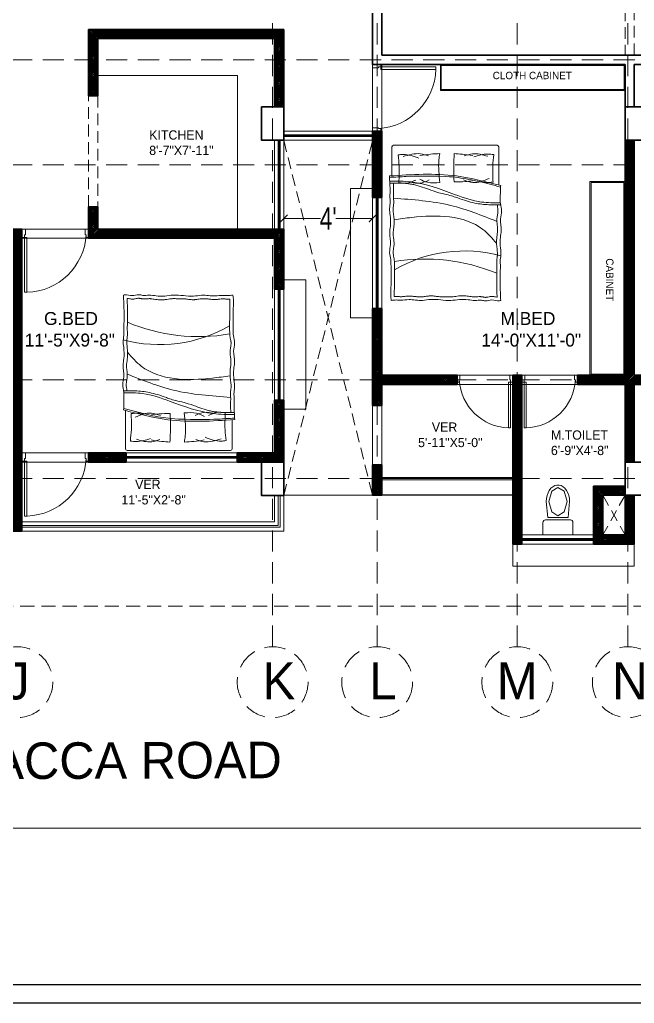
# Model space of a CAD drawing. Header units: inches. Extents: x 23587 to 406221, y -226199 to -75910.
# Drawn here: x 388598 to 388930, y -212304 to -211772 of the extents above; entities that cross this region are included whole.
import ezdxf

# ---------------------------------------------------------------- set-up
doc = ezdxf.new("R2010")
doc.units = ezdxf.units.IN
doc.header["$LTSCALE"] = 25.4
doc.header["$MEASUREMENT"] = 0
doc.header["$PDMODE"] = 34
doc.linetypes.add('DASHED', pattern=[0.75, 0.5, -0.25])
for name, color, linetype, lineweight in [('COLOUM', 1, 'Continuous', 40), ('FIXTURE', 8, 'Continuous', 13), ('Fresh air fan', 250, 'Continuous', 0), ('FUR', 24, 'Continuous', 13), ('sill', 252, 'Continuous', 13), ('Text.', 7, 'Continuous', 13), ('wall', 7, 'Continuous', 30)]:
    doc.layers.add(name, color=color, linetype=linetype, lineweight=lineweight)
doc.layers.add('DOOR', color=42, linetype='Continuous')
doc.styles.add('2', font='ARIALN.TTF')
doc.styles.add('style3', font='TCCM____.TTF')
doc.styles.add('Swis 721 LrCn BT', font='swisscl.ttf')
doc.dimstyles.new('WORKING DIM_01', dxfattribs={"dimtxt": 7, "dimasz": 4, "dimexe": 0.03, "dimexo": 0.0125, "dimgap": 0.0125, "dimtad": 0, "dimdec": 0, "dimzin": 0, "dimdsep": 46, "dimlunit": 4, "dimtxsty": 'Swis 721 LrCn BT', "dimblk": 'ARCHTICK', "dimcen": 0.135, "dimdle": 0.03, "dimclrd": 256, "dimclre": 256, "dimclrt": 256, "dimadec": 0, "dimazin": 0, "dimtfac": 1, "dimtdec": 0, "dimtofl": 0, "dimtmove": 2, "dimatfit": 3, "dimldrblk": 'ARCHTICK', "dimfxl": 0, "dimtolj": 1, "dimtzin": 0, "dimlwd": -1, "dimlwe": -1, "dimarcsym": 0})
pattern_1 = [(45, (387455.4772, -204766.60535), (-0.44194174, 0.44194174), [])]

# ---------------------------------------------------------------- blocks, each defined once
blk = doc.blocks.new('COM')
at = {"layer": 'FIXTURE', "linetype": 'Continuous'}
for p, q in [((-9.65, 29.96), (8.35, 29.96)), ((-9.65, 22.46), (-9.65, 29.96)), ((8.35, 29.96), (8.35, 22.46)), ((6.85, 20.96), (-8.15, 20.96)), ((-7.65, 9.96), (-6.81, 19.46)), ((5.52, 19.46), (-6.81, 19.46)), ((-0.65, 18.46), (-4.37, 16.17)), ((3.08, 16.17), (-0.65, 18.46)), ((6.35, 9.96), (5.52, 19.46)), ((-4.37, 16.17), (-6.15, 9.96)), ((4.85, 9.96), (3.08, 16.17)), ((-7.65, 9.96), (-7.53, 8.12)), ((-7.53, 8.12), (-7.17, 6.34)), ((-7.17, 6.34), (-6.6, 4.69)), ((-6.15, 9.96), (-4.37, 3.75)), ((3.08, 3.75), (4.85, 9.96)), ((5.31, 4.69), (5.88, 6.34)), ((5.88, 6.34), (6.23, 8.12)), ((6.23, 8.12), (6.35, 9.96)), ((-6.6, 4.69), (-5.82, 3.22)), ((-5.82, 3.22), (-4.86, 1.98)), ((-4.86, 1.98), (-3.77, 1.01)), ((-4.37, 3.75), (-0.65, 1.46)), ((-3.77, 1.01), (-2.56, 0.34)), ((-2.56, 0.34), (-1.29, 0)), ((-1.29, 0), (0, 0)), ((-0.65, 1.46), (3.08, 3.75)), ((0, 0), (1.27, 0.34)), ((1.27, 0.34), (2.47, 1.01)), ((2.47, 1.01), (3.57, 1.98)), ((3.57, 1.98), (4.53, 3.22)), ((4.53, 3.22), (5.31, 4.69))]:
    blk.add_line(p, q, dxfattribs=at)
for centre, start, end in [((-8.15, 22.46), 180, 270), ((6.85, 22.46), 270, 0)]:
    blk.add_arc(centre, 1.5, start, end, dxfattribs=at)
blk = doc.blocks.new('VNBVN')
at = {"layer": 'DOOR', "color": 8, "lineweight": 5}
for points in [[(24894.12, -74768.93), (24892.62, -74768.93), (24892.62, -74801.93), (24894.12, -74801.93)], [(24855.62, -74801.93), (24855.62, -74806.93), (24857.62, -74806.93), (24857.62, -74803.43), (24857.12, -74803.43), (24857.12, -74801.93)], [(24895.62, -74801.93), (24895.62, -74806.93), (24893.62, -74806.93), (24893.62, -74803.43), (24894.12, -74803.43), (24894.12, -74801.93)]]:
    blk.add_lwpolyline(points, close=True, dxfattribs=at)
blk.add_arc((24893.65, -74805.51), 36.59, 91.61664, 176.74645, dxfattribs=at)
blk = doc.blocks.new('FGHFDHF')
at = {"layer": 'FUR', "color": 253, "lineweight": 5}
for p, q in [((955.15, -4492.06), (955.15, -4476.39)), ((956.1, -4475.44), (989.1, -4475.44)), ((987.2, -4475.44), (1011.99, -4475.44)), ((1012.94, -4476.39), (1012.94, -4497.01))]:
    blk.add_line(p, q, dxfattribs=at)
for centre, radius, start, end in [((956.1, -4476.39), 0.95, 90, 180), ((1011.99, -4476.39), 0.95, 0, 90), ((973.25, -4636.83), 99.85, 67.2872, 99.6496), ((994.26, -4607.39), 74.77, 74.6283, 120.2537)]:
    blk.add_arc(centre, radius, start, end, dxfattribs=at)
for points in [[(958.53, -4480.71), (961.17, -4480.43), (969.81, -4482.53)], [(958.53, -4480.71), (959.07, -4486.67), (958.95, -4495.71)], [(961.2, -4481.62), (970.54, -4480.09), (974.91, -4481.26)], [(970.3, -4481.05), (975.97, -4480.29), (981.07, -4479.96)], [(981.07, -4479.96), (980.59, -4483.29), (981.15, -4495.69)], [(988.86, -4479.96), (988.56, -4488.07), (988.78, -4495.33)], [(998.92, -4481.05), (993.25, -4480.29), (988.86, -4479.96)], [(1006.96, -4481.41), (998.68, -4480.09), (994.31, -4481.26)], [(1010.26, -4480.5), (1006.99, -4480.22), (999.41, -4481.79)], [(1010.26, -4480.5), (1009.72, -4486.67), (1009.84, -4495.35)], [(953.85, -4492.06), (990.03, -4492.03), (1013.99, -4497.29)], [(953.85, -4492.06), (954.05, -4496.42), (954.2, -4500.53), (954.12, -4503.97), (954.27, -4506.04), (953.9, -4509.69), (954.2, -4513.28), (954.35, -4519.34), (953.96, -4522.76), (954.42, -4529.17), (953.91, -4533.48), (954.51, -4537.37), (954.68, -4540.71), (954.64, -4552.34), (954.53, -4556.51), (954.79, -4559.39)], [(953.97, -4494.8), (965.52, -4495.31), (989.03, -4502.05), (1003.61, -4506.17), (1013.8, -4506.55)], [(958.95, -4495.71), (963.65, -4495.92), (968.1, -4494.25)], [(965.42, -4495.48), (970.32, -4495.97), (975.3, -4494.23)], [(970.21, -4493.84), (974.47, -4495.51), (981.15, -4495.69)], [(998.82, -4494.7), (994.74, -4495.15), (988.78, -4495.33)], [(1007.7, -4493.36), (998.9, -4495.61), (993.92, -4494.23)], [(1009.84, -4495.35), (1005.57, -4495.56), (1000.34, -4494.66)], [(1013.96, -4559.4), (1013.82, -4555.04), (1013.72, -4543.93), (1013.83, -4540.48), (1013.71, -4538.41), (1014.12, -4534.77), (1013.87, -4531.17), (1013.79, -4525.11), (1014.22, -4521.7), (1013.85, -4515.29), (1014.4, -4510.98), (1013.85, -4507.09), (1013.72, -4503.75), (1013.82, -4499.11), (1013.84, -4498.08), (1013.99, -4497.29)], [(956.04, -4504.12), (986.93, -4508.02), (1011.93, -4516.66)], [(956.33, -4515.81), (965.94, -4514.49), (1004.34, -4520.97), (1011.76, -4528.47)], [(1013.96, -4559.4), (1013.3, -4559.58), (1009.2, -4559.13), (1005.75, -4559.63), (1003.6, -4559.28), (1000.03, -4559.39), (996.36, -4558.98), (991.63, -4558.86), (986.96, -4559.41), (976.16, -4558.83), (971.74, -4559.33), (967.98, -4559.2), (964.41, -4558.94), (960.05, -4559.27), (957.67, -4559.14), (954.79, -4559.39)]]:
    blk.add_spline(points, degree=3, dxfattribs=at)
for points, knots in [([(953.87, -4492.86), (956.91, -4492.68), (959.92, -4492.49), (968.91, -4492.07), (974.87, -4491.96), (987.19, -4492.51), (989.11, -4492.71), (992.94, -4493.22), (994.85, -4493.54), (1000.58, -4494.65), (1004.38, -4495.58), (1010.05, -4497.06), (1011.91, -4497.56), (1013.78, -4498.07)], [0, 0, 0, 0, 9.44479, 9.44479, 28.334371, 28.334371, 34.525324, 34.525324, 40.716276, 40.716276, 53.09818, 53.09818, 59.167455, 59.167455, 59.167455, 59.167455]), ([(954.02, -4495.95), (954.66, -4495.94), (955.22, -4495.93), (956.92, -4495.91), (958.04, -4495.91), (960.65, -4495.96), (962.12, -4496.04), (964.34, -4496.28), (965.11, -4496.39), (966.63, -4496.67), (967.39, -4496.84), (969.67, -4497.43), (971.19, -4497.91), (975.62, -4499.52), (978.55, -4500.82), (987.59, -4502.73), (989.16, -4503.37), (992.33, -4504.56), (993.94, -4505.11), (996.99, -4506.02), (998.44, -4506.39), (1001.18, -4506.96), (1002.47, -4507.18), (1005.06, -4507.48), (1006.36, -4507.57), (1009.75, -4507.71), (1011.84, -4507.7), (1014.17, -4507.64)], [0, 0, 0, 0, 1.782034, 1.782034, 5.346101, 5.346101, 10.196119, 10.196119, 12.82454, 12.82454, 15.45296, 15.45296, 20.709801, 20.709801, 30.775139, 30.775139, 35.955445, 35.955445, 41.13575, 41.13575, 45.691005, 45.691005, 49.650261, 49.650261, 53.609516, 53.609516, 60.078988, 60.078988, 60.078988, 60.078988]), ([(955.96, -4495.92), (955.98, -4496.87), (955.99, -4497.06), (956.03, -4497.74), (956.06, -4498.24), (956.09, -4499.23), (956.1, -4499.71), (956.1, -4500.5), (956.09, -4500.81), (956.07, -4501.4), (956.05, -4501.69), (956.01, -4502.52), (955.99, -4503.04), (956.01, -4503.73), (956.02, -4503.93), (956.06, -4504.37), (956.08, -4504.6), (956.13, -4505.14), (956.16, -4505.44), (956.17, -4505.96), (956.17, -4506.16), (956.16, -4506.55), (956.15, -4506.74), (956.1, -4507.3), (956.06, -4507.64), (955.97, -4508.33), (955.92, -4508.65), (955.85, -4509.17), (955.83, -4509.37), (955.8, -4509.71), (955.79, -4509.86), (955.79, -4510.33), (955.81, -4510.68), (955.87, -4511.46), (955.93, -4511.9), (956.05, -4512.84), (956.12, -4513.34), (956.23, -4514.35), (956.27, -4514.86), (956.37, -4516.4), (956.39, -4517.43), (956.31, -4518.85), (956.28, -4519.22), (956.19, -4519.96), (956.15, -4520.31), (956.04, -4521.04), (955.99, -4521.41), (955.91, -4522.04), (955.89, -4522.3), (955.86, -4522.75), (955.86, -4522.94), (955.86, -4523.35), (955.87, -4523.55), (955.91, -4524.19), (955.96, -4524.64), (956.12, -4525.86), (956.23, -4526.66), (956.32, -4527.88), (956.33, -4528.26), (956.33, -4528.85), (956.33, -4529.06), (956.29, -4529.7), (956.24, -4530.11), (956.08, -4531.22), (955.95, -4531.87), (955.84, -4532.7), (955.82, -4532.94), (955.81, -4533.34), (955.81, -4533.5), (955.83, -4533.84), (955.84, -4534.02), (955.92, -4534.58), (955.99, -4534.99), (956.17, -4535.87), (956.27, -4536.35), (956.39, -4537.08), (956.42, -4537.31), (956.47, -4537.76), (956.49, -4537.99), (956.54, -4538.65), (956.55, -4539.08), (956.57, -4539.89), (956.58, -4540.27), (956.58, -4541.38), (956.59, -4542.12), (956.59, -4543.62), (956.58, -4544.38), (956.54, -4552.56), (956.52, -4552.97), (956.48, -4553.77), (956.46, -4554.16), (956.42, -4554.97), (956.41, -4555.38), (956.41, -4556.17), (956.43, -4556.56), (956.46, -4557.06), (956.47, -4557.17), (956.47, -4557.28)], [4.978875, 4.978875, 4.978875, 4.978875, 5.579958, 5.579958, 7.128971, 7.128971, 8.556084, 8.556084, 9.447278, 9.447278, 10.338472, 10.338472, 12.12086, 12.12086, 12.894639, 12.894639, 13.668418, 13.668418, 14.503571, 14.503571, 15.001558, 15.001558, 15.499545, 15.499545, 16.495519, 16.495519, 17.564655, 17.564655, 18.292536, 18.292536, 18.900849, 18.900849, 20.192298, 20.192298, 21.675724, 21.675724, 23.192838, 23.192838, 24.709952, 24.709952, 27.744179, 27.744179, 28.804202, 28.804202, 29.864225, 29.864225, 31.092823, 31.092823, 32.047926, 32.047926, 32.815273, 32.815273, 33.58262, 33.58262, 35.117314, 35.117314, 37.547779, 37.547779, 38.580626, 38.580626, 39.140234, 39.140234, 40.25945, 40.25945, 42.367848, 42.367848, 43.307358, 43.307358, 44.028218, 44.028218, 44.749078, 44.749078, 46.190798, 46.190798, 47.632517, 47.632517, 48.262773, 48.262773, 48.893028, 48.893028, 50.153538, 50.153538, 51.319075, 51.319075, 53.650149, 53.650149, 55.981222, 55.981222, 57.240447, 57.240447, 58.499671, 58.499671, 59.872408, 59.872408, 61.240897, 61.240897, 61.619663, 61.619663, 61.619663, 61.619663]), ([(1012.01, -4557.66), (1012.01, -4557.64), (1012.01, -4557.62), (1011.99, -4556.94), (1011.97, -4556.29), (1011.92, -4555.16), (1011.9, -4554.68), (1011.85, -4553.69), (1011.83, -4553.19), (1011.81, -4552.2), (1011.8, -4544.72), (1011.82, -4543.93), (1011.83, -4543.62), (1011.86, -4543.03), (1011.88, -4542.75), (1011.93, -4541.91), (1011.95, -4541.39), (1011.94, -4540.7), (1011.94, -4540.51), (1011.9, -4540.07), (1011.88, -4539.83), (1011.84, -4539.29), (1011.82, -4538.99), (1011.81, -4538.47), (1011.81, -4538.27), (1011.83, -4537.88), (1011.84, -4537.69), (1011.89, -4537.14), (1011.94, -4536.79), (1012.04, -4536.11), (1012.1, -4535.78), (1012.17, -4535.27), (1012.19, -4535.07), (1012.22, -4534.73), (1012.23, -4534.58), (1012.25, -4534.1), (1012.23, -4533.76), (1012.17, -4532.98), (1012.12, -4532.54), (1012.01, -4531.6), (1011.95, -4531.09), (1011.85, -4530.08), (1011.82, -4529.57), (1011.74, -4528.03), (1011.73, -4527), (1011.83, -4525.58), (1011.87, -4525.21), (1011.96, -4524.48), (1012.01, -4524.13), (1012.12, -4523.4), (1012.18, -4523.02), (1012.26, -4522.4), (1012.29, -4522.14), (1012.32, -4521.68), (1012.33, -4521.49), (1012.33, -4521.09), (1012.32, -4520.88), (1012.29, -4520.25), (1012.24, -4519.8), (1012.1, -4518.58), (1012, -4517.77), (1011.93, -4516.55), (1011.92, -4516.18), (1011.93, -4515.58), (1011.93, -4515.37), (1011.98, -4514.73), (1012.03, -4514.32), (1012.21, -4513.22), (1012.34, -4512.56), (1012.46, -4511.73), (1012.48, -4511.49), (1012.5, -4511.1), (1012.51, -4510.94), (1012.49, -4510.6), (1012.48, -4510.42), (1012.41, -4509.86), (1012.34, -4509.45), (1012.23, -4508.86), (1012.23, -4508.66), (1012.2, -4507.68)], [1.890882, 1.890882, 1.890882, 1.890882, 1.960247, 1.960247, 4.030945, 4.030945, 5.579958, 5.579958, 7.128971, 7.128971, 8.556084, 8.556084, 9.447278, 9.447278, 10.338472, 10.338472, 12.12086, 12.12086, 12.894639, 12.894639, 13.668418, 13.668418, 14.503571, 14.503571, 15.001558, 15.001558, 15.499545, 15.499545, 16.495519, 16.495519, 17.564655, 17.564655, 18.292536, 18.292536, 18.900849, 18.900849, 20.192298, 20.192298, 21.675724, 21.675724, 23.192838, 23.192838, 24.709952, 24.709952, 27.744179, 27.744179, 28.804202, 28.804202, 29.864225, 29.864225, 31.092823, 31.092823, 32.047926, 32.047926, 32.815273, 32.815273, 33.58262, 33.58262, 35.117314, 35.117314, 37.547779, 37.547779, 38.580626, 38.580626, 39.140234, 39.140234, 40.25945, 40.25945, 42.367848, 42.367848, 43.307358, 43.307358, 44.028218, 44.028218, 44.749078, 44.749078, 46.190798, 46.190798, 46.680276, 46.680276, 46.680276, 46.680276]), ([(1012.01, -4557.66), (1011.95, -4557.65), (1011.88, -4557.63), (1011.46, -4557.55), (1011.06, -4557.45), (1010.37, -4557.33), (1010.13, -4557.29), (1009.7, -4557.25), (1009.53, -4557.23), (1009.2, -4557.23), (1009.04, -4557.23), (1008.74, -4557.25), (1008.59, -4557.26), (1008.18, -4557.31), (1007.92, -4557.36), (1007.27, -4557.49), (1006.92, -4557.57), (1006.32, -4557.69), (1006.07, -4557.73), (1005.84, -4557.73), (1005.79, -4557.73), (1005.67, -4557.72), (1005.6, -4557.72), (1005.38, -4557.68), (1005.2, -4557.65), (1004.81, -4557.57), (1004.62, -4557.53), (1004.27, -4557.46), (1004.12, -4557.43), (1003.82, -4557.39), (1003.67, -4557.37), (1003.39, -4557.35), (1003.25, -4557.34), (1002.84, -4557.33), (1002.58, -4557.33), (1001.77, -4557.37), (1001.27, -4557.42), (1000.58, -4557.47), (1000.37, -4557.48), (1000.04, -4557.49), (999.92, -4557.49), (999.67, -4557.49), (999.55, -4557.48), (999.16, -4557.45), (998.89, -4557.43), (998.2, -4557.34), (997.76, -4557.27), (996.84, -4557.13), (996.34, -4557.06), (995.35, -4556.95), (994.86, -4556.92), (993.68, -4556.87), (993, -4556.87), (992.02, -4556.92), (991.72, -4556.94), (990.81, -4557.04), (990.22, -4557.13), (989.17, -4557.29), (988.7, -4557.36), (987.89, -4557.46), (987.55, -4557.49), (987, -4557.52), (986.79, -4557.52), (986.34, -4557.5), (986.11, -4557.49), (980.9, -4557.42), (980.4, -4557.35), (979.1, -4557.16), (978.28, -4557.03), (977.06, -4556.94), (976.71, -4556.92), (976.12, -4556.92), (975.89, -4556.93), (975.45, -4556.95), (975.23, -4556.97), (974.59, -4557.04), (974.18, -4557.09), (973.36, -4557.21), (972.95, -4557.27), (972.29, -4557.36), (972.04, -4557.39), (971.57, -4557.44), (971.37, -4557.45), (970.93, -4557.46), (970.72, -4557.47), (970.05, -4557.46), (969.6, -4557.44), (968.54, -4557.36), (967.93, -4557.29), (966.63, -4557.15), (965.95, -4557.08), (964.98, -4557.04), (964.73, -4557.04), (964.16, -4557.04), (963.86, -4557.06), (963.29, -4557.1), (963.01, -4557.13), (962.2, -4557.21), (961.7, -4557.28), (960.99, -4557.34), (960.76, -4557.35), (960.39, -4557.37), (960.25, -4557.37), (959.94, -4557.37), (959.76, -4557.36), (959.38, -4557.34), (959.18, -4557.32), (958.71, -4557.29), (958.44, -4557.27), (957.88, -4557.24), (957.6, -4557.24), (957.05, -4557.25), (956.78, -4557.26), (956.5, -4557.28), (956.49, -4557.28), (956.47, -4557.28)], [2.468295, 2.468295, 2.468295, 2.468295, 2.72176, 2.72176, 3.951616, 3.951616, 4.554057, 4.554057, 4.947685, 4.947685, 5.279448, 5.279448, 5.611211, 5.611211, 6.274736, 6.274736, 7.407159, 7.407159, 8.539581, 8.539581, 8.895906, 8.895906, 9.25223, 9.25223, 9.96488, 9.96488, 10.540138, 10.540138, 10.926568, 10.926568, 11.265437, 11.265437, 11.604305, 11.604305, 12.282043, 12.282043, 13.80513, 13.80513, 14.589285, 14.589285, 15.07888, 15.07888, 15.568475, 15.568475, 16.547664, 16.547664, 17.979548, 17.979548, 19.423334, 19.423334, 20.86712, 20.86712, 22.816137, 22.816137, 23.668334, 23.668334, 25.42301, 25.42301, 26.987851, 26.987851, 28.246059, 28.246059, 29.092679, 29.092679, 29.9393, 29.9393, 31.632541, 31.632541, 34.096495, 34.096495, 35.066902, 35.066902, 35.672463, 35.672463, 36.278023, 36.278023, 37.489145, 37.489145, 38.810083, 38.810083, 39.709316, 39.709316, 40.493116, 40.493116, 41.276917, 41.276917, 42.844517, 42.844517, 44.859637, 44.859637, 46.874757, 46.874757, 47.587839, 47.587839, 48.406198, 48.406198, 49.224558, 49.224558, 50.861277, 50.861277, 51.682262, 51.682262, 52.22872, 52.22872, 52.899541, 52.899541, 53.570363, 53.570363, 54.377246, 54.377246, 55.115182, 55.115182, 55.853119, 55.853119, 55.895222, 55.895222, 55.895222, 55.895222])]:
    blk.add_open_spline(points, degree=3, knots=knots, dxfattribs=at)
blk = doc.blocks.new('FGHFDHDFGHFG')
at = {"layer": 'Fresh air fan', "color": 254, "linetype": 'DASHED', "lineweight": 5, "ltscale": 0.9}
for p, q in [((1278.92, -7344.93), (1278.92, -6627.98)), ((1335.42, -7344.93), (1335.42, -6627.98)), ((1411.17, -7344.93), (1411.17, -6627.98)), ((1470.92, -7344.93), (1470.92, -6627.98)), ((468.82, -7027.52), (1823.63, -7027.52)), ((468.82, -7084.34), (1823.63, -7084.34)), ((468.82, -7200.52), (1823.63, -7200.52)), ((468.82, -7254.02), (1823.63, -7254.02))]:
    blk.add_line(p, q, dxfattribs=at)
at = {"layer": 'Fresh air fan', "color": 252, "linetype": 'DASHED', "lineweight": 5, "ltscale": 0.9}
for centre in [(1140.92, -7364.07), (1278.92, -7364.07), (1335.42, -7364.07), (1411.17, -7364.07), (1470.92, -7364.07)]:
    blk.add_circle(centre, 19.14, dxfattribs=at)
at = {"layer": 'Fresh air fan', "color": 250, "lineweight": 25, "ltscale": 0.09, "char_height": 20, "attachment_point": 1, "style": '2'}
for s, insert in [('{\\fCentury Gothic|b0|i0|c0|p34;J}', (1134.23, -7353.42)), ('{\\fCentury Gothic|b0|i0|c0|p34;K}', (1273.4, -7353.42)), ('{\\fCentury Gothic|b0|i0|c0|p34;L}', (1331.06, -7353.42)), ('{\\fCentury Gothic|b0|i0|c0|p34;M}', (1400.01, -7353.42)), ('{\\fCentury Gothic|b0|i0|c0|p34;N}', (1462.38, -7353.42))]:
    blk.add_mtext_dynamic_manual_height_columns(s, width=20, gutter_width=0.5, heights=[0], dxfattribs=dict(at, insert=insert))
blk = doc.blocks.new('_ArchTick')
at = {"color": 0, "linetype": 'ByBlock', "const_width": 0.15}
blk.add_lwpolyline([(-0.5, -0.5), (0.5, 0.5)], dxfattribs=at)
blk = doc.blocks.new('*D64')
at = {"layer": 'Defpoints', "color": 0, "lineweight": 13, "ltscale": 0.09, "transparency": 16777216}
for p in [(388740.4, -211878.19), (388788.4, -211878.19), (388788.4, -211879.91)]:
    blk.add_point(p, dxfattribs=at)
at = {"layer": 'Fresh air fan', "linetype": 'Continuous', "ltscale": 0.09, "transparency": 16777216}
for p, q in [((388740.37, -211879.91), (388760.23, -211879.91)), ((388740.4, -211878.2), (388740.4, -211879.94)), ((388788.43, -211879.91), (388768.57, -211879.91)), ((388788.4, -211878.2), (388788.4, -211879.94))]:
    blk.add_line(p, q, dxfattribs=at)
at = {"layer": 'Fresh air fan', "ltscale": 0.09, "transparency": 16777216, "xscale": 4, "yscale": 4, "zscale": 4, "rotation": 180}
blk.add_blockref('_ArchTick', (388740.4, -211879.91), dxfattribs=at)
at = {"layer": 'Fresh air fan', "ltscale": 0.09, "transparency": 16777216, "xscale": 4, "yscale": 4, "zscale": 4}
blk.add_blockref('_ArchTick', (388788.4, -211879.91), dxfattribs=at)
at = {"layer": 'Fresh air fan', "lineweight": 13, "ltscale": 0.09, "transparency": 16777216, "insert": (388764.4, -211879.91), "char_height": 12, "attachment_point": 5, "style": 'Swis 721 LrCn BT'}
blk.add_mtext("\\A1;4'", dxfattribs=at)

msp = doc.modelspace()

# ---------------------------------------------------------------- hatches: boundary and pattern name
at = {"layer": 'Fresh air fan', "lineweight": 5, "ltscale": 0.09}
h = msp.add_hatch(dxfattribs=at)
h.set_pattern_fill('ANSI31', color=254, scale=5)
h.set_pattern_definition(pattern_1)
h.paths.add_polyline_path([(388552.9, -211782.63), (388552.9, -211802.47), (388557.9, -211802.47), (388557.9, -211777.63), (388552.9, -211777.63), (388452.4, -211777.63), (388452.4, -211819.63), (388457.4, -211819.63), (388457.4, -211782.63)])
h.paths.add_polyline_path([(388452.4, -211918.13), (388457.4, -211918.13), (388457.4, -211890.63), (388522.9, -211890.63), (388522.9, -211885.63), (388452.4, -211885.63), (388452.4, -211890.63)])
h.paths.add_polyline_path([(388452.4, -212011.63), (388464.4, -212011.63), (388477.65, -212011.63), (388477.65, -212006.63), (388457.4, -212006.63), (388457.4, -211978.13), (388452.4, -211978.13)])
h.paths.add_polyline_path([(388557.9, -212011.63), (388557.9, -212006.63), (388537.65, -212006.63), (388537.65, -212011.63)])
h.paths.add_polyline_path([(388598.9, -211885.63), (388593.9, -211885.63), (388593.9, -211890.63), (388593.9, -212006.63), (388593.9, -212006.63), (388593.9, -212011.13), (388593.9, -212048.94), (388598.9, -212048.94)])
h.paths.add_polyline_path([(388655.15, -212011.63), (388655.15, -212006.63), (388634.9, -212006.63), (388634.9, -212011.13), (388634.9, -212011.63)])
h.paths.add_polyline_path([(388715.15, -212006.63), (388715.15, -212011.63), (388740.4, -212011.63), (388740.4, -211978.13), (388735.4, -211978.13), (388735.4, -212006.63)])
h.paths.add_polyline_path([(388735.4, -211890.63), (388735.4, -211914.63), (388735.4, -211918.13), (388740.4, -211918.13), (388740.4, -211914.63), (388740.4, -211885.63), (388639.9, -211885.63), (388639.9, -211873.63), (388634.9, -211873.63), (388634.9, -211885.63), (388634.9, -211890.13), (388634.9, -211890.63)])
h.paths.add_polyline_path([(388634.9, -211777.63), (388634.9, -211813.63), (388639.9, -211813.63), (388639.9, -211782.63), (388735.4, -211782.63), (388735.4, -211819.63), (388740.4, -211819.63), (388740.4, -211777.63)])
h.paths.add_polyline_path([(388593.9, -211629.63), (388593.9, -211634.63), (388593.9, -211634.88), (388593.9, -211650.51), (388598.9, -211650.51), (388598.9, -211634.63), (388687.4, -211634.63), (388687.4, -211650.51), (388692.4, -211650.51), (388692.4, -211634.63), (388728.4, -211634.63), (388728.4, -211629.63)])
h.paths.add_polyline_path([(388551.9, -211634.63), (388551.9, -211629.63), (388464.4, -211629.63), (388464.4, -211634.63)])
h.paths.add_polyline_path([(388452.4, -211634.63), (388452.4, -211629.63), (388446.4, -211629.63), (388446.4, -211634.63)])
h = msp.add_hatch(dxfattribs=at)
h.set_pattern_fill('ANSI31', color=254, scale=5)
h.set_pattern_definition(pattern_1)
h.paths.add_polyline_path([(388793.4, -211928.63), (388788.4, -211928.63), (388788.4, -211981.13), (388793.4, -211981.13), (388793.4, -211969.63), (388834.15, -211969.63), (388834.15, -211964.63), (388793.4, -211964.63)])
h.paths.add_polyline_path([(388793.4, -211832.63), (388788.4, -211832.63), (388788.4, -211868.63), (388793.4, -211868.63)])
h.paths.add_polyline_path([(388793.4, -212013.13), (388788.4, -212013.13), (388788.4, -212029.63), (388793.4, -212029.63)])
h.paths.add_polyline_path([(388869.15, -211964.63), (388864.15, -211964.63), (388864.15, -212056.03), (388869.15, -212056.03), (388869.15, -212051.03)])
h.paths.add_polyline_path([(388956.4, -211964.63), (388929.9, -211964.63), (388929.9, -211837.63), (388924.9, -211837.63), (388924.9, -211964.63), (388905.9, -211964.63), (388899.15, -211964.63), (388899.15, -211969.63), (388924.9, -211969.63), (388924.9, -212011.63), (388929.9, -212011.63), (388929.9, -211969.63), (388956.4, -211969.63)])
h.paths.add_polyline_path([(388991.4, -211964.63), (388986.4, -211964.63), (388986.4, -211969.63), (388991.4, -211969.63)])
h = msp.add_hatch(dxfattribs=at)
h.set_pattern_fill('ANSI31', color=254, scale=5)
h.set_pattern_definition(pattern_1)
h.paths.add_polyline_path([(388924.9, -212024.63), (388907.9, -212024.63), (388907.9, -212056.03), (388929.9, -212056.03), (388929.9, -212029.63), (388924.9, -212029.63), (388924.9, -212051.03), (388912.9, -212051.03), (388912.9, -212029.63), (388924.9, -212029.63)])

# ---------------------------------------------------------------- linework, layer by layer
at = {"layer": 'COLOUM', "lineweight": 30}
for points in [[(388740.4, -211837.63), (388728.4, -211837.63), (388728.4, -211819.63), (388740.4, -211819.63)], [(388936.9, -211837.63), (388924.9, -211837.63), (388924.9, -211819.63), (388936.9, -211819.63)], [(388740.4, -212029.78), (388728.4, -212029.78), (388728.4, -212011.78), (388740.4, -212011.78)], [(388936.9, -212029.63), (388924.9, -212029.63), (388924.9, -212011.63), (388936.9, -212011.63)]]:
    msp.add_lwpolyline(points, close=True, dxfattribs=at)
at = {"layer": 'Fresh air fan', "color": 250, "lineweight": 9, "ltscale": 0.09}
for p, q in [((388715.4, -211802.63), (388639.9, -211802.63)), ((388788.4, -211832.63), (388740.4, -211832.63)), ((388735.4, -211837.63), (388735.4, -211885.63)), ((388788.4, -211837.63), (388740.4, -211837.63)), ((388740.4, -211885.63), (388740.4, -211837.63)), ((388735.4, -211885.63), (388740.4, -211885.63)), ((388788.4, -212029.63), (388740.4, -212029.63)), ((388735.4, -212029.78), (388735.4, -212043.94)), ((388740.4, -212029.78), (388740.4, -212048.94)), ((388598.9, -212043.94), (388735.4, -212043.94)), ((388598.9, -212048.94), (388740.4, -212048.94))]:
    msp.add_line(p, q, dxfattribs=at)
at = {"layer": 'Fresh air fan', "color": 250, "lineweight": 5, "ltscale": 0.09}
msp.add_line((388715.4, -211885.63), (388715.4, -211802.63), dxfattribs=at)
at = {"layer": 'Fresh air fan', "color": 5, "lineweight": 9, "ltscale": 0.09}
for p, q in [((388737.4, -211837.63), (388737.4, -211885.63)), ((388737.9, -211837.63), (388737.9, -211885.63)), ((388738.4, -211837.63), (388738.4, -211885.63)), ((388788.4, -211834.63), (388740.4, -211834.63)), ((388788.4, -211835.13), (388740.4, -211835.13)), ((388788.4, -211835.63), (388740.4, -211835.63)), ((388790.4, -211928.63), (388790.4, -211868.63)), ((388790.9, -211928.63), (388790.9, -211868.63)), ((388791.4, -211928.63), (388791.4, -211868.63)), ((388737.4, -211978.13), (388737.4, -211918.13)), ((388737.9, -211978.13), (388737.9, -211918.13)), ((388738.4, -211978.13), (388738.4, -211918.13)), ((388655.15, -212008.63), (388715.15, -212008.63)), ((388655.15, -212009.13), (388715.15, -212009.13)), ((388655.15, -212009.63), (388715.15, -212009.63)), ((388869.15, -212053.03), (388907.9, -212053.03)), ((388869.15, -212053.53), (388907.9, -212053.53)), ((388869.15, -212054.03), (388907.9, -212054.03))]:
    msp.add_line(p, q, dxfattribs=at)
at = {"layer": 'Fresh air fan', "color": 6, "lineweight": 5, "ltscale": 0.09}
for p, q in [((388788.4, -211863.63), (388776.4, -211863.63)), ((388776.4, -211863.63), (388776.4, -211933.63)), ((388740.4, -211913.13), (388752.4, -211913.13)), ((388752.4, -211913.13), (388752.4, -211983.13)), ((388788.4, -211933.63), (388776.4, -211933.63)), ((388740.4, -211983.13), (388752.4, -211983.13)), ((388864.15, -212056.03), (388864.15, -212068.03)), ((388929.9, -212056.03), (388929.9, -212068.03)), ((388929.9, -212068.03), (388864.15, -212068.03))]:
    msp.add_line(p, q, dxfattribs=at)
at = {"layer": 'Fresh air fan', "color": 230, "lineweight": 5, "ltscale": 0.09}
for p, q in [((388793.4, -212020.03), (388864.15, -212020.03)), ((388793.4, -212020.63), (388864.15, -212020.63)), ((388793.4, -212021.23), (388864.15, -212021.23)), ((388737.4, -212029.78), (388737.4, -212045.94)), ((388738.4, -212029.78), (388738.4, -212046.94)), ((388598.9, -212045.94), (388737.4, -212045.94)), ((388598.9, -212046.94), (388738.4, -212046.94))]:
    msp.add_line(p, q, dxfattribs=at)
at = {"layer": 'Fresh air fan', "color": 250, "lineweight": 25, "ltscale": 0.09}
msp.add_line((388864.15, -212029.63), (388793.4, -212029.63), dxfattribs=at)
at = {"layer": 'Fresh air fan', "color": 140, "linetype": 'DASHED', "lineweight": 5, "ltscale": 0.6}
msp.add_line((389211.4, -212089.63), (387987.4, -212089.63), dxfattribs=at)
at = {"layer": 'Fresh air fan', "color": 250, "lineweight": 25, "ltscale": 0.09}
for points in [[(387808.57, -211322.32), (389398.64, -211322.32), (389398.64, -212304.38), (387808.57, -212304.38)], [(387818.57, -211332.32), (389388.64, -211332.32), (389388.64, -212294.38), (387818.57, -212294.38)]]:
    msp.add_lwpolyline(points, close=True, dxfattribs=at)
at = {"layer": 'Fresh air fan', "color": 250, "linetype": 'DASHED', "lineweight": 9, "ltscale": 0.5}
for points in [[(388924.9, -211791.63), (388929.9, -211791.63), (388929.9, -211671.63), (388924.9, -211671.63)], [(388634.9, -211813.63), (388639.9, -211813.63), (388639.9, -211873.63), (388634.9, -211873.63)]]:
    msp.add_lwpolyline(points, close=True, dxfattribs=at)
at = {"layer": 'Fresh air fan', "color": 250, "lineweight": 9, "ltscale": 0.09}
for points in [[(388793.4, -211832.63), (388788.4, -211832.63), (388788.4, -211796.63), (388793.4, -211796.63)], [(388788.4, -211928.63), (388793.4, -211928.63), (388793.4, -211868.63), (388788.4, -211868.63)], [(388598.9, -211885.63), (388634.9, -211885.63), (388634.9, -211890.63), (388598.9, -211890.63)], [(388740.4, -211978.13), (388735.4, -211978.13), (388735.4, -211918.13), (388740.4, -211918.13)], [(388788.4, -211981.13), (388793.4, -211981.13), (388793.4, -212013.13), (388788.4, -212013.13)], [(388598.9, -212006.63), (388634.9, -212006.63), (388634.9, -212011.63), (388598.9, -212011.63)], [(388655.15, -212006.63), (388715.15, -212006.63), (388715.15, -212011.63), (388655.15, -212011.63)]]:
    msp.add_lwpolyline(points, close=True, dxfattribs=at)
at = {"layer": 'Fresh air fan', "color": 30, "lineweight": 5, "ltscale": 0.09}
for points in [[(388924.9, -211796.63), (388825.06, -211796.63), (388825.06, -211810.63), (388924.9, -211810.63)], [(388924.4, -211797.13), (388825.56, -211797.13), (388825.56, -211810.13), (388924.4, -211810.13)], [(388924.9, -211964.63), (388905.9, -211964.63), (388905.9, -211859.94), (388924.9, -211859.94)], [(388924.3, -211964.03), (388906.5, -211964.03), (388906.5, -211860.54), (388924.3, -211860.54)]]:
    msp.add_lwpolyline(points, close=True, dxfattribs=at)
at = {"layer": 'Fresh air fan', "color": 250, "lineweight": 5, "ltscale": 0.09}
for points in [[(388834.15, -211969.63), (388864.15, -211969.63), (388864.15, -211964.63), (388834.15, -211964.63)], [(388869.15, -211964.63), (388899.15, -211964.63), (388899.15, -211969.63), (388869.15, -211969.63)]]:
    msp.add_lwpolyline(points, close=True, dxfattribs=at)
msp.add_lwpolyline([(388907.9, -212051.03), (388869.15, -212051.03), (388869.15, -212056.03), (388907.9, -212056.03)], dxfattribs=at)
at = {"layer": 'sill', "linetype": 'DASHED', "lineweight": 9, "ltscale": 0.5}
for p, q in [((388740.4, -211837.63), (388788.4, -212029.63)), ((388740.4, -212029.78), (388788.4, -211837.63)), ((388912.9, -212029.63), (388924.9, -212051.03)), ((388924.9, -212029.63), (388912.9, -212051.03))]:
    msp.add_line(p, q, dxfattribs=at)
at = {"layer": 'wall', "lineweight": 30}
for p, q in [((388793.4, -211678.11), (388793.4, -211791.63)), ((388788.4, -211791.63), (388788.4, -211683.11)), ((388634.9, -211777.63), (388740.4, -211777.63)), ((388634.9, -211813.63), (388634.9, -211777.63)), ((388740.4, -211819.63), (388740.4, -211777.63)), ((388639.9, -211782.63), (388735.4, -211782.63)), ((388639.9, -211813.63), (388639.9, -211782.63)), ((388735.4, -211819.63), (388735.4, -211782.63)), ((388788.4, -211796.63), (388788.4, -211791.63)), ((388788.4, -211791.63), (388788.4, -211791.63)), ((389015.4, -211791.63), (388793.4, -211791.63)), ((388788.4, -211796.63), (388793.4, -211796.63)), ((388924.9, -211796.63), (388793.4, -211796.63)), ((388793.4, -211796.63), (388793.4, -211796.63)), ((388924.9, -211819.47), (388924.9, -211796.63)), ((388929.9, -211796.63), (389010.4, -211796.63)), ((388929.9, -211796.63), (388929.9, -211819.47)), ((388639.9, -211813.63), (388634.9, -211813.63)), ((388793.4, -211832.63), (388788.4, -211832.63)), ((388788.4, -211868.63), (388788.4, -211832.63)), ((388793.4, -211832.63), (388793.4, -211868.63)), ((388924.9, -211837.63), (388924.9, -211964.63)), ((388929.9, -211837.63), (388929.9, -211964.63)), ((388788.4, -211868.63), (388793.4, -211868.63)), ((388634.9, -211885.63), (388634.9, -211873.63)), ((388639.9, -211873.63), (388634.9, -211873.63)), ((388639.9, -211885.63), (388639.9, -211873.63)), ((388593.9, -211885.63), (388598.9, -211885.63)), ((388598.9, -211885.63), (388598.9, -212048.94)), ((388634.9, -211885.63), (388634.9, -211890.63)), ((388634.9, -211885.63), (388634.9, -211885.63)), ((388639.9, -211885.63), (388740.4, -211885.63)), ((388740.4, -211914.63), (388740.4, -211885.63)), ((388634.9, -211890.63), (388735.4, -211890.63)), ((388735.4, -211914.63), (388735.4, -211890.63)), ((388735.4, -211914.63), (388735.4, -211918.13)), ((388740.4, -211914.63), (388740.4, -211918.13)), ((388740.4, -211918.13), (388735.4, -211918.13)), ((388788.4, -211928.63), (388793.4, -211928.63)), ((388788.4, -211981.13), (388788.4, -211928.63)), ((388793.4, -211928.63), (388793.4, -211964.63)), ((388793.4, -211964.63), (388834.15, -211964.63)), ((388834.15, -211964.63), (388834.15, -211969.63)), ((388864.15, -211964.63), (388869.15, -211964.63)), ((388864.15, -211964.63), (388864.15, -212056.03)), ((388869.15, -211964.63), (388869.15, -212056.03)), ((388899.15, -211964.63), (388924.9, -211964.63)), ((388899.15, -211964.63), (388899.15, -211969.63)), ((388929.9, -211964.63), (388956.4, -211964.63)), ((388793.4, -211969.63), (388834.15, -211969.63)), ((388793.4, -211969.63), (388793.4, -211981.13)), ((388899.15, -211969.63), (388924.9, -211969.63)), ((388924.9, -211969.63), (388924.9, -212011.63)), ((388929.9, -211969.63), (388929.9, -212011.63)), ((388929.9, -211969.63), (388956.4, -211969.63)), ((388740.4, -211978.13), (388735.4, -211978.13)), ((388735.4, -211978.13), (388735.4, -212006.63)), ((388740.4, -211978.13), (388740.4, -212011.63)), ((388788.4, -211981.13), (388793.4, -211981.13)), ((388634.9, -212006.63), (388655.15, -212006.63)), ((388634.9, -212006.63), (388634.9, -212011.63)), ((388655.15, -212006.63), (388655.15, -212011.63)), ((388715.15, -212006.63), (388715.15, -212011.63)), ((388715.15, -212006.63), (388735.4, -212006.63)), ((388634.9, -212011.63), (388655.15, -212011.63)), ((388715.15, -212011.63), (388740.4, -212011.63)), ((388788.4, -212029.63), (388788.4, -212013.13)), ((388788.4, -212013.13), (388793.4, -212013.13)), ((388793.4, -212013.13), (388793.4, -212029.63)), ((388793.4, -212029.63), (388788.4, -212029.63)), ((388907.9, -212024.63), (388907.9, -212056.03)), ((388907.9, -212024.63), (388924.9, -212024.63)), ((388912.9, -212029.63), (388912.9, -212051.03)), ((388912.9, -212029.63), (388924.9, -212029.63)), ((388924.9, -212029.63), (388924.9, -212051.03)), ((388929.9, -212029.63), (388929.9, -212056.03)), ((388593.9, -212048.94), (388598.9, -212048.94)), ((388869.15, -212056.03), (388864.15, -212056.03)), ((388907.9, -212056.03), (388929.9, -212056.03)), ((388912.9, -212051.03), (388924.9, -212051.03))]:
    msp.add_line(p, q, dxfattribs=at)
at = {"layer": 'wall', "linetype": 'Continuous', "lineweight": 0}
msp.add_line((387847.16, -212209.63), (389161.4, -212209.63), dxfattribs=at)

# ---------------------------------------------------------------- block references
at = {"layer": 'DOOR', "extrusion": (0, 0, -1)}
for p, xscale, yscale, zscale, rotation in [((-456114.64, -234202.69), 0.9000000000010184, 0.9000000000010184, -0.9000000000010184, 90.00000000000001), ((-411005.72, -279214.15), -0.9000304893336888, 0.9000304893336888, -0.9000304893336888, 180), ((-370192.43, -268069.83), 0.75, 0.75, -0.75, 180), ((-407540.86, -268069.83), -0.75, 0.75, -0.75, 180), ((-411005.72, -279335.15), -0.9000304893336888, 0.9000304893336888, -0.9000304893336888, 180)]:
    msp.add_blockref('VNBVN', p, dxfattribs=dict(at, xscale=xscale, yscale=yscale, zscale=zscale, rotation=rotation))
at = {"layer": 'FIXTURE', "xscale": 0.8999999999941793, "yscale": 0.8999999999941793, "zscale": 0.8999999999941793, "rotation": 179.9999994497162}
msp.add_blockref('COM', (388888.03, -212024.07), dxfattribs=at)
at = {"layer": 'Fresh air fan', "color": 230, "lineweight": 5, "ltscale": 0.09}
msp.add_blockref('FGHFDHDFGHFG', (387455.48, -204766.61), dxfattribs=at)
at = {"layer": 'Fresh air fan', "color": 250, "lineweight": 25}
msp.add_blockref('FGHFDHF', (387843.69, -207364.86), dxfattribs=at)
at = {"layer": 'Fresh air fan', "color": 250, "lineweight": 25, "rotation": 180}
msp.add_blockref('FGHFDHF', (389667.73, -216480.77), dxfattribs=at)

# ---------------------------------------------------------------- texts
at = {"layer": 'Fresh air fan', "color": 250, "lineweight": 25, "ltscale": 0.09, "insert": (388853.34, -211800.58), "char_height": 4, "attachment_point": 1, "style": '2'}
msp.add_mtext_dynamic_manual_height_columns('{\\fCentury Gothic|b0|i0|c0|p34;CLOTH CABINET}', width=85.9617, gutter_width=0.5, heights=[7.35], dxfattribs=at)
at = {"layer": 'Fresh air fan', "color": 250, "lineweight": 9, "ltscale": 0.09, "attachment_point": 1, "style": '2'}
for s, width, insert, char_height in [('{\\fCentury Gothic|b0|i0|c0|p34;   KITCHEN\\P   8\'-7"X7\'-11"}', 55.397, (388662.1, -211832.25), 5), ('{\\fCentury Gothic|b0|i0|c0|p34;         G.BED            \\P     11\'-5"X9\'-8"}', 68.2745, (388587.4, -211930.52), 7), ('{\\fCentury Gothic|b0|i0|c0|p34;         M.BED            \\P     14\'-0"X11\'-0"}', 68.2745, (388834.18, -211930.52), 7), ('{\\fCentury Gothic|b0|i0|c0|p34;    VER         5\'-11"X5\'-0"}', 55.397, (388813.01, -211990.24), 5), ('{\\fCentury Gothic|b0|i0|c0|p34;M.TOILET          6\'-9"X4\'-8"}', 55.397, (388884.82, -211994.54), 5), ('{\\fCentury Gothic|b0|i0|c0|p34;    VER         11\'-5"X2\'-8"}', 55.397, (388652.62, -212021.24), 5)]:
    msp.add_mtext_dynamic_manual_height_columns(s, width=width, gutter_width=0.5, heights=[0], dxfattribs=dict(at, insert=insert, char_height=char_height))
at = {"layer": 'Fresh air fan', "color": 250, "lineweight": 25, "ltscale": 0.09, "insert": (388918.63, -211901.47), "char_height": 4, "attachment_point": 1, "rotation": 270, "style": '2'}
msp.add_mtext_dynamic_manual_height_columns('{\\fCentury Gothic|b0|i0|c0|p34;CABINET}', width=25.2481, gutter_width=0.5, heights=[7.35], dxfattribs=at)
at = {"layer": 'Text.', "color": 254, "insert": (388490.14, -212163.72), "char_height": 19.7437, "width": 1405.4043, "attachment_point": 1, "rotation": 0.2022, "style": 'style3'}
msp.add_mtext('{\\C7;25\'-0" PACCA ROAD}', dxfattribs=at)

# ---------------------------------------------------------------- dimensions: what is measured, and where the dimension line sits
at = {"layer": 'Fresh air fan', "color": 250, "lineweight": 13, "ltscale": 0.09}
dim = msp.add_linear_dim(base=(388788.4, -211879.91), p1=(388740.4, -211878.19), p2=(388788.4, -211878.19), dimstyle='WORKING DIM_01', override={"dimtxt": 12, "dimfxl": 4, "dimfxlon": 1}, dxfattribs=at)
dim.commit()
dim.dimension.update_dxf_attribs({"geometry": '*D64', "text_midpoint": (388764.4, -211879.91)})

doc.saveas('drawing.dxf')
